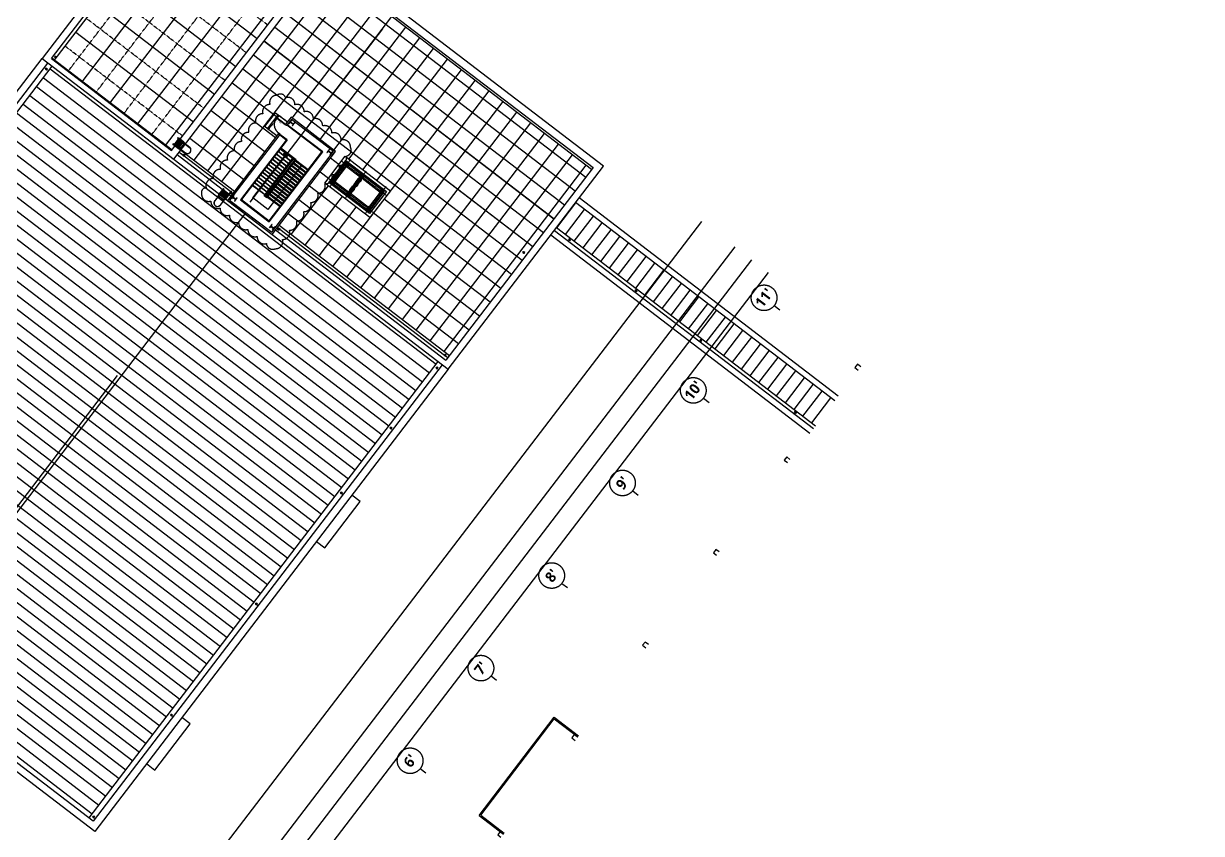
# Model space of a CAD drawing. Header units: millimetres. Extents: x 922366 to 1647943, y -534868 to 518781.
# Drawn here: x 1602657 to 1613367, y 277906 to 285268 of the extents above; entities that cross this region are included whole.
import ezdxf
from ezdxf.enums import TextEntityAlignment as Align
from ezdxf.xclip import XClip

# ---------------------------------------------------------------- set-up
doc = ezdxf.new("R2010")
doc.units = ezdxf.units.MM
doc.header["$XCLIPFRAME"] = 0
for name, pattern in [('XR-PLAN$0$CEN', [62, 60, -1, 0, -1]), ('XR-PLAN$0$CEN-GAUN', [32.2, 30, -1, 0.2, -1]), ('XR-PLAN$0$DASHED2', [0.375, 0.25, -0.125]), ('XR-PLAN$0$HIDDEN', [0.375, 0.25, -0.125]), ('XR-PLAN$0$JIS_02_0.7', [1.35, 0.75, -0.6]), ('XR-PLAN$0$XR01-B21-EA-1-P$0$HID', [2.3, 1.5, -0.8])]:
    doc.linetypes.add(name, pattern=pattern)
doc.layers.get('Defpoints').update_dxf_attribs({"color": 137})
for name, color, linetype in [('A-SYM', 6, 'Continuous'), ('SYM', 6, 'Continuous'), ('XR-PLAN$0$0-S-col', 252, 'Continuous'), ('XR-PLAN$0$AA-SSXK', 1, 'Continuous'), ('XR-PLAN$0$AA-SSXM-STRS', 4, 'Continuous'), ('XR-PLAN$0$AA-SSXS', 6, 'Continuous'), ('XR-PLAN$0$AA-SSXS-NONO', 8, 'Continuous'), ('XR-PLAN$0$AA-XXXX-CNTL', 16, 'Continuous'), ('XR-PLAN$0$BASE PLATE', 9, 'Continuous'), ('XR-PLAN$0$CAGE_LADDER', 8, 'Continuous'), ('XR-PLAN$0$DOOR', 252, 'Continuous'), ('XR-PLAN$0$DOOR-OPEN', 252, 'Continuous'), ('XR-PLAN$0$ELE-3', 252, 'Continuous'), ('XR-PLAN$0$ELE-4', 252, 'Continuous'), ('XR-PLAN$0$ELE-5', 252, 'Continuous'), ('XR-PLAN$0$ELE-6', 252, 'Continuous'), ('XR-PLAN$0$ELE-7', 252, 'Continuous'), ('XR-PLAN$0$ELE-8', 252, 'Continuous'), ('XR-PLAN$0$ELE-9', 9, 'Continuous'), ('XR-PLAN$0$GYP. BOARD', 42, 'Continuous'), ('XR-PLAN$0$HAT', 252, 'Continuous'), ('XR-PLAN$0$HAT-INS', 252, 'Continuous'), ('XR-PLAN$0$OPEN', 252, 'XR-PLAN$0$CEN-GAUN'), ('XR-PLAN$0$Panel', 6, 'Continuous'), ('XR-PLAN$0$R.D', 6, 'Continuous'), ('XR-PLAN$0$squrepipe', 7, 'Continuous'), ('XR-PLAN$0$STL', 4, 'Continuous'), ('XR-PLAN$0$WALL BR.', 7, 'Continuous'), ('XR-PLAN$0$WALL-D', 252, 'Continuous'), ('XR-PLAN$0$입면선', 252, 'Continuous')]:
    doc.layers.add(name, color=color, linetype=linetype)
doc.styles.add('XR-PLAN$0$스타일1', font='malgun.ttf')
doc.styles.add('XR-PLAN$0$스타일2', font='malgunbd.ttf')

# ---------------------------------------------------------------- blocks, each defined once
blk = doc.blocks.new('XR-PLAN$0$DEF-AXIS')
blk.add_line((0, 600), (0, 0))
blk.add_circle((0, 1700), 1100)
at = {"style": 'XR-PLAN$0$스타일2'}
blk.add_attdef('X', text='', height=900, dxfattribs=at).set_placement((0, 1700), align=Align.MIDDLE)
blk = doc.blocks.new('XR-PLAN$0$I-Center 지붕 평면도')
at = {"layer": 'XR-PLAN$0$입면선', "ltscale": 200}
for p, q in [((-50300, 3200), (-50300, 570)), ((-50300, 3200), (-39700, 3200)), ((-50200, 3100), (-50200, 570)), ((-50200, 3100), (-39800, 3100)), ((-39800, 3100), (-39800, 570)), ((-39700, 3200), (-39700, 570)), ((-100350, 570), (540, 570)), ((-100150, 370), (340, 370)), ((-44582, 205), (-40736, 205)), ((-35418, 205), (-39264, 205)), ((-24582, 205), (-20736, 205)), ((-15418, 205), (-19264, 205)), ((-4582, 205), (-736, 205)), ((-100150, -30), (340, -30)), ((-100150, -29700), (340, -29700)), ((-100150, -30300), (340, -30300))]:
    blk.add_line(p, q, dxfattribs=at)
for points in [[(-50650, 570), (-50300, 570), (-50300, 920), (-50650, 920)], [(-40175, 570), (-39825, 570), (-39825, 920), (-40175, 920)], [(-30175, 570), (-29825, 570), (-29825, 920), (-30175, 920)], [(-20175, 570), (-19825, 570), (-19825, 920), (-20175, 920)], [(-10175, 570), (-9825, 570), (-9825, 920), (-10175, 920)], [(-175, 570), (175, 570), (175, 920), (-175, 920)]]:
    blk.add_lwpolyline(points, close=True, dxfattribs=at)
blk = doc.blocks.new('XR-PLAN$0$sheet-line')
at = {"layer": 'Defpoints'}
blk.add_lwpolyline([(168200, -356400), (0, -356400), (0, -237600), (168200, -237600)], close=True, dxfattribs=at)
blk = doc.blocks.new('XR-PLAN$0$CAGE_RADDER')
at = {"layer": 'XR-PLAN$0$CAGE_LADDER'}
h = blk.add_hatch(dxfattribs=at)
h.set_pattern_fill('GRATE', color=256, scale=100, angle=90, style=0)
h.set_pattern_definition([(90, (814.94, 130.295), (-79.375, -2e-14), []), (180, (814.94, 130.3), (5e-14, -317.5), [])])
h.paths.add_polyline_path([(0, -382), (0, 326), (500, 326), (500, -382)])
for p, q in [((-801, 258), (-802, 263)), ((-761, 270), (-763, 276)), ((-118, 278), (-693, 278)), ((-118, 272), (-693, 272)), ((-526, 278), (-526, 283)), ((-526, 283), (-485, 283)), ((-485, 283), (-485, 278)), ((-157, 272), (-157, -322)), ((-141, 272), (-141, -322)), ((-118, 278), (-118, 272)), ((610, 326), (-97, 326)), ((-97, 326), (-97, 272)), ((610, 272), (-97, 272)), ((0, 214), (0, 268)), ((0, 268), (0, 214)), ((610, 326), (610, 272)), ((-995, -5), (-1001, -5)), ((-995, -46), (-1001, -46)), ((-801, -308), (-802, -314)), ((-761, -321), (-763, -326)), ((-118, -322), (-693, -322)), ((-688, -328), (-693, -328)), ((-626, -328), (-688, -328)), ((-626, -328), (-118, -328)), ((-526, -334), (-526, -328)), ((-485, -334), (-526, -334)), ((-485, -328), (-485, -334)), ((-118, -328), (-118, -322)), ((610, -328), (-97, -328)), ((-97, -382), (-97, -328)), ((610, -382), (-97, -382)), ((0, -268), (0, -214)), ((0, -214), (0, -268)), ((610, -382), (610, -328))]:
    blk.add_line(p, q, dxfattribs=at)
at = {"layer": 'XR-PLAN$0$CAGE_LADDER', "linetype": 'XR-PLAN$0$XR01-B21-EA-1-P$0$HID'}
for p, q in [((610, 277), (-97, 277)), ((610, -334), (-97, -334))]:
    blk.add_line(p, q, dxfattribs=at)
at = {"layer": 'XR-PLAN$0$CAGE_LADDER'}
for points in [[(-97, 278), (-97, 330), (-99, 330, 0.4142136), (-102, 326), (-102, 290, -0.4142136), (-109, 283), (-198, 283, 0.4142136), (-201, 280), (-201, 278)], [(-97, -328), (-97, -380), (-99, -380, -0.4142136), (-102, -377), (-102, -340, 0.4142136), (-109, -334), (-198, -334, -0.4142136), (-201, -331), (-201, -328)]]:
    blk.add_lwpolyline(points, format="xyb", close=True, dxfattribs=at)
blk.add_lwpolyline([(500, 326), (0, 326), (0, -382), (500, -382)], close=True, dxfattribs=at)
for centre, radius, start, end in [((-693, -25), 303, 89.98419, 269.98419), ((-693, -25), 297, 89.98419, 269.98419), ((-686, -39), 324, 103.6998, 111.04076), ((-678, -25), 323, 176.32467, 183.67533), ((-686, -11), 324, 248.95924, 256.3002)]:
    blk.add_arc(centre, radius, start, end, dxfattribs=at)
blk = doc.blocks.new('XR-PLAN$0$%%P150RD')
at = {"layer": 'XR-PLAN$0$R.D', "color": 1}
for p, q in [((-175, 0), (175, 0)), ((0, 175), (0, -175))]:
    blk.add_line(p, q, dxfattribs=at)
at = {"layer": 'XR-PLAN$0$R.D'}
blk.add_circle((0, 0), 75, dxfattribs=at)
blk = doc.blocks.new('XR-PLAN$0$100x100')
at = {"layer": 'XR-PLAN$0$squrepipe', "color": 1}
for p, q in [((-96, 96), (-5, 5)), ((-5, 96), (-96, 5)), ((-96, 96), (-5, 5)), ((-96, 96), (-5, 5)), ((-5, 96), (-96, 5)), ((-96, 96), (-5, 5)), ((-5, 96), (-96, 5)), ((-5, 96), (-96, 5))]:
    blk.add_line(p, q, dxfattribs=at)
at = {"layer": 'XR-PLAN$0$squrepipe', "color": 8}
for points in [[(-100, 0), (0, 0), (0, 100), (-100, 100)], [(-96, 5), (-5, 5), (-5, 96), (-96, 96)]]:
    blk.add_lwpolyline(points, close=True, dxfattribs=at)
blk = doc.blocks.new('XR-PLAN$0$ㅁ 50')
at = {"layer": 'XR-PLAN$0$OPEN'}
for p, q in [((-244802, 918463), (-244847, 918417)), ((-244802, 918417), (-244847, 918463))]:
    blk.add_line(p, q, dxfattribs=at)
at = {"layer": 'XR-PLAN$0$STL'}
for points in [[(-244850, 918415), (-244800, 918415), (-244800, 918465)], [(-244850, 918415), (-244850, 918465), (-244800, 918465)]]:
    blk.add_lwpolyline(points, dxfattribs=at)
blk.add_lwpolyline([(-244847, 918463), (-244847, 918417), (-244802, 918417), (-244802, 918463)], close=True, dxfattribs=at)
blk = doc.blocks.new('XR-PLAN$0$PATT-1')
at = {"layer": 'XR-PLAN$0$GYP. BOARD', "color": 251}
for p, q in [((-21000, -500), (-200, -500)), ((-17950, -13200), (-17950, -500)), ((-14950, -13200), (-14950, -500)), ((-11950, -13200), (-11950, -500)), ((-8950, -13200), (-8950, -500)), ((-5950, -13200), (-5950, -500)), ((-2950, -13200), (-2950, -500)), ((-21000, -3500), (-200, -3500)), ((-21000, -6500), (-200, -6500)), ((-21000, -9500), (-200, -9500)), ((-21000, -12500), (-200, -12500))]:
    blk.add_line(p, q, dxfattribs=at)
at = {"layer": 'XR-PLAN$0$GYP. BOARD', "color": 251, "linetype": 'XR-PLAN$0$HIDDEN', "ltscale": 3}
for p, q in [((-19450, -13200), (-19450, -500)), ((-16450, -13200), (-16450, -500)), ((-13450, -13200), (-13450, -500)), ((-10450, -13200), (-10450, -500)), ((-7450, -13200), (-7450, -500)), ((-4450, -13200), (-4450, -500)), ((-1450, -13200), (-1450, -500)), ((-21000, -2000), (-200, -2000)), ((-21000, -5000), (-200, -5000)), ((-21000, -8000), (-200, -8000)), ((-21000, -11000), (-200, -11000))]:
    blk.add_line(p, q, dxfattribs=at)
at = {"layer": 'XR-PLAN$0$R.D', "xscale": -0.6666666666666666, "yscale": 0.6666666666666666, "zscale": 0.6666666666666666}
blk.add_blockref('XR-PLAN$0$%%P150RD', (-9600, -400), dxfattribs=at)
blk = doc.blocks.new('XR-PLAN$0$D-1000')
at = {"layer": 'XR-PLAN$0$DOOR'}
blk.add_line((30, 125), (30, 1065), dxfattribs=at)
for points in [[(30, 125), (65, 125), (65, 1065), (30, 1065)], [(0, -10), (45, -10), (45, -10), (45, -10), (45, 95), (30, 95), (30, 125), (0, 125), (0, -10)], [(1000, -10), (955, -10), (955, -10), (955, -10), (955, 95), (970, 95), (970, 125), (1000, 125), (1000, -10)]]:
    blk.add_lwpolyline(points, dxfattribs=at)
at = {"layer": 'XR-PLAN$0$DOOR-OPEN', "color": 9}
blk.add_arc((30, 125), 940, 0, 90, dxfattribs=at)
at = {"layer": 'Defpoints', "color": 140, "style": 'XR-PLAN$0$스타일1'}
blk.add_text('1.0X2.1', height=100, rotation=90, dxfattribs=at).set_placement((209, 398))
blk = doc.blocks.new('XR-PLAN$0$A$C34F20437')
at = {"layer": 'XR-PLAN$0$ELE-7'}
blk.add_circle((0, 0), 37.5, dxfattribs=at)
at = {"layer": 'XR-PLAN$0$ELE-8'}
blk.add_circle((0, 0), 87.5, dxfattribs=at)
blk = doc.blocks.new('XR-PLAN')
at = {"layer": 'XR-PLAN$0$GYP. BOARD', "linetype": 'XR-PLAN$0$HIDDEN', "ltscale": 3}
h = blk.add_hatch(dxfattribs=at)
h.set_pattern_fill('_USER', color=251, scale=1500, angle=90, pattern_type=0)
h.set_pattern_definition([(90, (436385, 61490), (-1500, 9e-14), [])])
h.paths.add_polyline_path([(448500, 72115), (427900, 72115), (427900, 66310), (434375, 66310), (434375, 67210), (435875, 67210), (435875, 66310), (436385, 66310), (436385, 61490), (427900, 61490), (427900, 43100), (448500, 43100)])
h.paths.add_polyline_path([(436550, 60575), (436550, 55700), (433650, 55700), (433650, 60575)], flags=16)
h.paths.add_polyline_path([(436300, 55950), (433900, 55950), (433900, 60325), (436300, 60325)], flags=0)
h.paths.add_polyline_path([(436175, 58450), (436175, 56075), (434025, 56075), (434025, 56275), (433975, 56275), (433975, 56325), (434025, 56325), (434025, 58325), (434025, 60200), (434025, 60200), (436175, 60200)], flags=0)
h.paths.add_polyline_path([(436125, 59950), (436025, 59950), (436025, 59900), (436150, 59900), (436150, 58537), (436025, 58537), (436025, 58487), (436125, 58487), (436125, 58287), (436025, 58287), (436025, 58237), (436150, 58237), (436150, 56375), (436025, 56375), (436025, 56325), (436125, 56325), (436125, 56125), (435925, 56125), (435925, 56225), (435875, 56225), (435875, 56100), (434325, 56100), (434325, 56225), (434275, 56225), (434275, 56125), (434075, 56125), (434075, 56325), (434175, 56325), (434175, 56375), (434050, 56375), (434050, 58237), (434175, 58237), (434175, 58287), (434075, 58287), (434075, 58487), (434175, 58487), (434175, 58537), (434050, 58537), (434050, 59900), (434175, 59900), (434175, 59950), (434075, 59950), (434075, 60150), (434275, 60150), (434275, 60050), (434325, 60050), (434325, 60175), (435875, 60175), (435875, 60050), (435925, 60050), (435925, 60150), (436125, 60150)], flags=0)
h.paths.add_polyline_path([(436075, 60100), (436075, 60000), (435975, 60000), (435975, 60100)], flags=0)
h.paths.add_polyline_path([(435925, 59950), (435925, 58487), (434275, 58487), (434275, 58387), (435975, 58387), (435975, 58437), (436075, 58437), (436075, 58337), (435975, 58337), (435975, 58387), (434275, 58387), (434275, 58287), (435925, 58287), (435925, 56325), (434275, 56325), (434275, 58287), (434075, 58287), (434075, 58487), (434275, 58487), (434275, 59950)], flags=0)
h.paths.add_polyline_path([(436070, 58433), (436070, 58342), (435979, 58342), (435979, 58433)], flags=0)
h.paths.add_polyline_path([(434225, 60100), (434225, 60000), (434125, 60000), (434125, 60100)], flags=0)
h.paths.add_polyline_path([(436075, 56275), (436075, 56175), (435975, 56175), (435975, 56275)], flags=0)
h.paths.add_polyline_path([(434225, 58437), (434225, 58337), (434125, 58337), (434125, 58437)], flags=0)
h.paths.add_polyline_path([(434225, 56275), (434225, 56175), (434125, 56175), (434125, 56275)], flags=0)
h.paths.add_polyline_path([(434023, 56323), (434023, 56277), (433977, 56277), (433977, 56323)], flags=0)
h.paths.add_polyline_path([(428031, 61315, -1), (428206, 61315, -1)], flags=16)
h.paths.add_polyline_path([(428081, 61315, -1), (428156, 61315, -1)], flags=0)
h.paths.add_polyline_path([(428031, 66485, -1), (428206, 66485, -1)], flags=16)
h.paths.add_polyline_path([(428081, 66485, -1), (428156, 66485, -1)], flags=0)
h.paths.add_polyline_path([(429048, 71662), (429054, 71729), (429054, 71667), (429054, 71664, -0.0583092), (429046, 71594), (429052, 71592, -0.032042), (429039, 71553, -1.0029837), (428454, 71662, 1.000138)], flags=16)
h.paths.add_polyline_path([(428250, 71615, -1), (428150, 71615, -1)], flags=16)
h.paths.add_polyline_path([(439350, 43400, -1), (439250, 43400, -1)], flags=16)
h.paths.add_polyline_path([(428250, 43400, -1), (428150, 43400, -1)], flags=16)
at = {"layer": 'XR-PLAN$0$GYP. BOARD'}
h = blk.add_hatch(dxfattribs=at)
h.set_pattern_fill('_USER', color=251, scale=3000, angle=90, pattern_type=0)
h.set_pattern_definition([(90, (436385, 61490), (-3000, 2e-13), [])])
h.paths.add_polyline_path([(448500, 72115), (427900, 72115), (427900, 66310), (434375, 66310), (434375, 67210), (435875, 67210), (435875, 66310), (436385, 66310), (436385, 61490), (427900, 61490), (427900, 43100), (448500, 43100)])
h.paths.add_polyline_path([(436550, 60575), (436550, 55700), (433650, 55700), (433650, 60575)], flags=16)
h.paths.add_polyline_path([(436300, 55950), (433900, 55950), (433900, 60325), (436300, 60325)], flags=0)
h.paths.add_polyline_path([(436175, 58450), (436175, 56075), (434025, 56075), (434025, 56275), (433975, 56275), (433975, 56325), (434025, 56325), (434025, 58325), (434025, 60200), (434025, 60200), (436175, 60200)], flags=0)
h.paths.add_polyline_path([(436125, 59950), (436025, 59950), (436025, 59900), (436150, 59900), (436150, 58537), (436025, 58537), (436025, 58487), (436125, 58487), (436125, 58287), (436025, 58287), (436025, 58237), (436150, 58237), (436150, 56375), (436025, 56375), (436025, 56325), (436125, 56325), (436125, 56125), (435925, 56125), (435925, 56225), (435875, 56225), (435875, 56100), (434325, 56100), (434325, 56225), (434275, 56225), (434275, 56125), (434075, 56125), (434075, 56325), (434175, 56325), (434175, 56375), (434050, 56375), (434050, 58237), (434175, 58237), (434175, 58287), (434075, 58287), (434075, 58487), (434175, 58487), (434175, 58537), (434050, 58537), (434050, 59900), (434175, 59900), (434175, 59950), (434075, 59950), (434075, 60150), (434275, 60150), (434275, 60050), (434325, 60050), (434325, 60175), (435875, 60175), (435875, 60050), (435925, 60050), (435925, 60150), (436125, 60150)], flags=0)
h.paths.add_polyline_path([(436075, 60100), (436075, 60000), (435975, 60000), (435975, 60100)], flags=0)
h.paths.add_polyline_path([(435925, 59950), (435925, 58487), (434275, 58487), (434275, 58387), (435975, 58387), (435975, 58437), (436075, 58437), (436075, 58337), (435975, 58337), (435975, 58387), (434275, 58387), (434275, 58287), (435925, 58287), (435925, 56325), (434275, 56325), (434275, 58287), (434075, 58287), (434075, 58487), (434275, 58487), (434275, 59950)], flags=0)
h.paths.add_polyline_path([(436070, 58433), (436070, 58342), (435979, 58342), (435979, 58433)], flags=0)
h.paths.add_polyline_path([(434225, 60100), (434225, 60000), (434125, 60000), (434125, 60100)], flags=0)
h.paths.add_polyline_path([(436075, 56275), (436075, 56175), (435975, 56175), (435975, 56275)], flags=0)
h.paths.add_polyline_path([(434225, 58437), (434225, 58337), (434125, 58337), (434125, 58437)], flags=0)
h.paths.add_polyline_path([(434225, 56275), (434225, 56175), (434125, 56175), (434125, 56275)], flags=0)
h.paths.add_polyline_path([(434023, 56323), (434023, 56277), (433977, 56277), (433977, 56323)], flags=0)
h.paths.add_polyline_path([(428031, 61315, -1), (428206, 61315, -1)], flags=16)
h.paths.add_polyline_path([(428081, 61315, -1), (428156, 61315, -1)], flags=0)
h.paths.add_polyline_path([(428031, 66485, -1), (428206, 66485, -1)], flags=16)
h.paths.add_polyline_path([(428081, 66485, -1), (428156, 66485, -1)], flags=0)
h.paths.add_polyline_path([(429048, 71662), (429054, 71729), (429054, 71667), (429054, 71664, -0.0583092), (429046, 71594), (429052, 71592, -0.032042), (429039, 71553, -1.0029837), (428454, 71662, 1.000138)], flags=16)
h.paths.add_polyline_path([(428250, 71615, -1), (428150, 71615, -1)], flags=16)
h.paths.add_polyline_path([(439350, 43400, -1), (439250, 43400, -1)], flags=16)
h.paths.add_polyline_path([(428250, 43400, -1), (428150, 43400, -1)], flags=16)
at = {"layer": 'XR-PLAN$0$GYP. BOARD', "linetype": 'XR-PLAN$0$HIDDEN', "ltscale": 3}
h = blk.add_hatch(dxfattribs=at)
h.set_pattern_fill('_USER', color=251, scale=1500, pattern_type=0)
h.set_pattern_definition([(0, (436385, 61490), (0, 1500), [])])
h.paths.add_polyline_path([(436550, 60575), (436550, 55700), (433650, 55700), (433650, 60575)], flags=16)
h.paths.add_polyline_path([(436300, 60325), (436300, 55950), (433900, 55950), (433900, 60325)], flags=0)
h.paths.add_polyline_path([(436175, 60200), (436175, 56075), (434025, 56075), (434025, 58325), (434025, 60200), (434025, 60200)], flags=0)
h.paths.add_polyline_path([(436125, 59950), (436025, 59950), (436025, 59900), (436150, 59900), (436150, 58537), (436025, 58537), (436025, 58487), (436125, 58487), (436125, 58287), (436025, 58287), (436025, 58237), (436150, 58237), (436150, 56375), (436025, 56375), (436025, 56325), (436125, 56325), (436125, 56125), (435925, 56125), (435925, 56225), (435875, 56225), (435875, 56100), (434325, 56100), (434325, 56225), (434275, 56225), (434275, 56125), (434075, 56125), (434075, 56325), (434175, 56325), (434175, 56375), (434050, 56375), (434050, 58237), (434175, 58237), (434175, 58287), (434075, 58287), (434075, 58487), (434175, 58487), (434175, 58537), (434050, 58537), (434050, 59900), (434175, 59900), (434175, 59950), (434075, 59950), (434075, 60150), (434275, 60150), (434275, 60050), (434325, 60050), (434325, 60175), (435875, 60175), (435875, 60050), (435925, 60050), (435925, 60150), (436125, 60150)], flags=0)
h.paths.add_polyline_path([(436075, 60100), (436075, 60000), (435975, 60000), (435975, 60100)], flags=0)
h.paths.add_polyline_path([(435925, 59950), (435925, 58487), (434275, 58487), (434275, 58387), (435975, 58387), (435975, 58437), (436075, 58437), (436075, 58337), (435975, 58337), (435975, 58387), (434275, 58387), (434275, 58287), (435925, 58287), (435925, 56325), (434275, 56325), (434275, 58287), (434075, 58287), (434075, 58487), (434275, 58487), (434275, 59950)], flags=0)
h.paths.add_polyline_path([(436075, 58437), (436075, 58337), (435975, 58337), (435975, 58437)], flags=0)
h.paths.add_polyline_path([(434225, 60100), (434225, 60000), (434125, 60000), (434125, 60100)], flags=0)
h.paths.add_polyline_path([(436075, 56275), (436075, 56175), (435975, 56175), (435975, 56275)], flags=0)
h.paths.add_polyline_path([(434225, 58437), (434225, 58337), (434125, 58337), (434125, 58437)], flags=0)
h.paths.add_polyline_path([(434225, 56275), (434225, 56175), (434125, 56175), (434125, 56275)], flags=0)
h.paths.add_polyline_path([(434075, 56125), (434075, 56075), (434025, 56075), (434025, 56125)], flags=0)
h.paths.add_polyline_path([(428206, 61315, -1), (428031, 61315, -1)], flags=16)
h.paths.add_polyline_path([(428156, 61315, -1), (428081, 61315, -1)], flags=0)
h.paths.add_polyline_path([(428031, 66485, -1), (428206, 66485, -1)], flags=16)
h.paths.add_polyline_path([(428081, 66485, -1), (428156, 66485, -1)], flags=0)
h.paths.add_polyline_path([(428772, 71360), (428772, 71354, -0.0320843), (428730, 71354), (428730, 71360, -0.2925923), (428468, 71554), (428462, 71553, -0.032042), (428450, 71592), (428456, 71594, 0.7954962), (429046, 71594), (429052, 71592, -0.032042), (429039, 71553), (429034, 71554, -0.2925439)], flags=16)
h.paths.add_polyline_path([(428250, 71615, -1), (428150, 71615, -1)], flags=16)
h.paths.add_polyline_path([(439350, 43400, -1), (439250, 43400, -1)], flags=16)
h.paths.add_polyline_path([(428250, 43400, -1), (428150, 43400, -1)], flags=16)
h.paths.add_polyline_path([(428400, 72115), (428400, 66310), (434375, 66310), (434375, 67210), (435875, 67210), (435875, 66310), (436385, 66310), (436385, 61490), (428400, 61490), (428400, 43100), (448500, 43100), (448500, 72115)])
at = {"layer": 'XR-PLAN$0$GYP. BOARD'}
h = blk.add_hatch(dxfattribs=at)
h.set_pattern_fill('_USER', color=251, scale=3000, pattern_type=0)
h.set_pattern_definition([(0, (436385, 61490), (0, 3000), [])])
h.paths.add_polyline_path([(436550, 60575), (436550, 55700), (433650, 55700), (433650, 60575)], flags=16)
h.paths.add_polyline_path([(436300, 60325), (436300, 55950), (433900, 55950), (433900, 60325)], flags=0)
h.paths.add_polyline_path([(436175, 60200), (436175, 56075), (434025, 56075), (434025, 58325), (434025, 60200), (434025, 60200)], flags=0)
h.paths.add_polyline_path([(436125, 59950), (436025, 59950), (436025, 59900), (436150, 59900), (436150, 58537), (436025, 58537), (436025, 58487), (436125, 58487), (436125, 58287), (436025, 58287), (436025, 58237), (436150, 58237), (436150, 56375), (436025, 56375), (436025, 56325), (436125, 56325), (436125, 56125), (435925, 56125), (435925, 56225), (435875, 56225), (435875, 56100), (434325, 56100), (434325, 56225), (434275, 56225), (434275, 56125), (434075, 56125), (434075, 56325), (434175, 56325), (434175, 56375), (434050, 56375), (434050, 58237), (434175, 58237), (434175, 58287), (434075, 58287), (434075, 58487), (434175, 58487), (434175, 58537), (434050, 58537), (434050, 59900), (434175, 59900), (434175, 59950), (434075, 59950), (434075, 60150), (434275, 60150), (434275, 60050), (434325, 60050), (434325, 60175), (435875, 60175), (435875, 60050), (435925, 60050), (435925, 60150), (436125, 60150)], flags=0)
h.paths.add_polyline_path([(436075, 60100), (436075, 60000), (435975, 60000), (435975, 60100)], flags=0)
h.paths.add_polyline_path([(435925, 59950), (435925, 58487), (434275, 58487), (434275, 58387), (435975, 58387), (435975, 58437), (436075, 58437), (436075, 58337), (435975, 58337), (435975, 58387), (434275, 58387), (434275, 58287), (435925, 58287), (435925, 56325), (434275, 56325), (434275, 58287), (434075, 58287), (434075, 58487), (434275, 58487), (434275, 59950)], flags=0)
h.paths.add_polyline_path([(436075, 58437), (436075, 58337), (435975, 58337), (435975, 58437)], flags=0)
h.paths.add_polyline_path([(434225, 60100), (434225, 60000), (434125, 60000), (434125, 60100)], flags=0)
h.paths.add_polyline_path([(436075, 56275), (436075, 56175), (435975, 56175), (435975, 56275)], flags=0)
h.paths.add_polyline_path([(434225, 58437), (434225, 58337), (434125, 58337), (434125, 58437)], flags=0)
h.paths.add_polyline_path([(434225, 56275), (434225, 56175), (434125, 56175), (434125, 56275)], flags=0)
h.paths.add_polyline_path([(434075, 56125), (434075, 56075), (434025, 56075), (434025, 56125)], flags=0)
h.paths.add_polyline_path([(428206, 61315, -1), (428031, 61315, -1)], flags=16)
h.paths.add_polyline_path([(428156, 61315, -1), (428081, 61315, -1)], flags=0)
h.paths.add_polyline_path([(428031, 66485, -1), (428206, 66485, -1)], flags=16)
h.paths.add_polyline_path([(428081, 66485, -1), (428156, 66485, -1)], flags=0)
h.paths.add_polyline_path([(428772, 71360), (428772, 71354, -0.0320843), (428730, 71354), (428730, 71360, -0.2925923), (428468, 71554), (428462, 71553, -0.032042), (428450, 71592), (428456, 71594, 0.7954962), (429046, 71594), (429052, 71592, -0.032042), (429039, 71553), (429034, 71554, -0.2925439)], flags=16)
h.paths.add_polyline_path([(428250, 71615, -1), (428150, 71615, -1)], flags=16)
h.paths.add_polyline_path([(439350, 43400, -1), (439250, 43400, -1)], flags=16)
h.paths.add_polyline_path([(428250, 43400, -1), (428150, 43400, -1)], flags=16)
h.paths.add_polyline_path([(428400, 72115), (428400, 66310), (434375, 66310), (434375, 67210), (435875, 67210), (435875, 66310), (436385, 66310), (436385, 61490), (428400, 61490), (428400, 43100), (448500, 43100), (448500, 72115)])
at = {"layer": 'XR-PLAN$0$HAT'}
h = blk.add_hatch(dxfattribs=at)
h.set_pattern_fill('LINE', color=256, scale=300, angle=90)
h.set_pattern_definition([(90, (-15137.6, -419518.9), (-952.5, 6e-14), [])])
h.paths.add_polyline_path([(391400, 64400), (378100, 64400), (378100, 55900), (391400, 55900)])
h.paths.add_polyline_path([(402900, 64400), (391400, 64400), (391400, 55900), (402900, 55900)])
h.paths.add_polyline_path([(414400, 64400), (402900, 64400), (402900, 55900), (414400, 55900)])
h.paths.add_polyline_path([(427400, 64400), (414400, 64400), (414400, 55900), (427400, 55900)])
h.paths.add_polyline_path([(391400, 72900), (378100, 72900), (378100, 64400), (391400, 64400)])
h.paths.add_polyline_path([(402900, 72900), (391400, 72900), (391400, 64400), (402900, 64400)])
h.paths.add_polyline_path([(414400, 72900), (402900, 72900), (402900, 64400), (414400, 64400)])
h.paths.add_polyline_path([(427400, 72900), (414400, 72900), (414400, 64400), (427400, 64400)])
h.paths.add_polyline_path([(391400, 85250), (378100, 85250), (378100, 72900), (391400, 72900)])
h.paths.add_polyline_path([(427400, 85250), (414400, 85250), (414400, 72900), (427400, 72900)])
h.paths.add_polyline_path([(414400, 85250), (402900, 85250), (402900, 72900), (414400, 72900)])
h.paths.add_polyline_path([(402900, 85250), (391400, 85250), (391400, 72900), (402900, 72900)])
h.paths.add_polyline_path([(391400, 43550), (402900, 43550), (402900, 55900), (391400, 55900)])
h.paths.add_polyline_path([(378100, 43550), (391400, 43550), (391400, 55900), (378100, 55900)])
h.paths.add_polyline_path([(414400, 43550), (427400, 43550), (427400, 55900), (414400, 55900)])
h.paths.add_polyline_path([(402900, 43550), (414400, 43550), (414400, 55900), (402900, 55900)])
h = blk.add_hatch(dxfattribs=at)
h.set_pattern_fill('_USER', color=256, scale=950, pattern_type=0)
h.set_pattern_definition([(0, (0, 0), (0, 950), [])])
h.paths.add_polyline_path([(442700, 42465), (442700, 14440), (445400, 14440), (445400, 42465)])
for points in [[(434375, 67310), (434375, 67610), (435875, 67610), (435875, 67310)], [(434375, 66310), (434375, 67310), (435875, 67310), (435875, 66310)], [(436150, 59900), (435875, 59900), (435875, 60175)], [(434050, 58537), (434325, 58537), (434325, 58237), (434050, 58237)], [(436150, 58237), (435875, 58237), (435875, 58537), (436150, 58537)], [(434325, 56100), (434325, 56375), (434050, 56375)], [(435875, 56100), (435875, 56375), (436150, 56375)]]:
    blk.add_lwpolyline(points)
blk.add_lwpolyline([(434275, 58487), (434275, 58287), (434075, 58287), (434075, 58487)], close=True)
at = {"layer": 'Defpoints'}
for points in [[(345700, 114600), (483100, 114600), (483100, 4200), (345700, 4200)], [(461100, 25700), (361500, 25700), (361500, 102300), (461100, 102300)], [(459300, 27500), (363300, 27500), (363300, 100500), (459300, 100500)], [(457500, 29300), (365100, 29300), (365100, 98700), (457500, 98700)], [(453900, 32900), (368700, 32900), (368700, 95100), (453900, 95100)]]:
    blk.add_lwpolyline(points, close=True, dxfattribs=at)
blk.add_lwpolyline([(426490, 68408, 0.5205671), (426490, 67408, 0.5205671), (426490, 66408, 0.5205671), (426490, 65408, 0.5205671), (426490, 64408, 0.5205671), (426490, 63408, 0.5205671), (426490, 62408, 0.5205671), (426490, 61408, 0.5205671), (426607, 60525, 0.5205671), (427607, 60525, 0.5205671), (428607, 60525, 0.5205671), (429607, 60525, 0.5205671), (430607, 60525, 0.5205671), (431607, 60525, 0.5205671), (432607, 60525, 0.5205671), (433607, 60525, 0.5205671), (434607, 60525, 0.5205671), (435607, 60525, 0.5205671), (436607, 60525, 0.5205671), (437436, 60697, 0.5205671), (437436, 61697, 0.5205671), (437436, 62697, 0.5205671), (437436, 63697, 0.5205671), (437436, 64697, 0.5205671), (437436, 65697, 0.5205671), (437436, 66697, 0.5205671), (437436, 67697, 0.5205671), (437147, 68408, 0.5205671), (436147, 68408, 0.5205671), (435147, 68408, 0.5205671), (434147, 68408, 0.5205671), (433147, 68408, 0.5205671), (432147, 68408, 0.5205671), (431147, 68408, 0.5205671), (430147, 68408, 0.5205671), (429147, 68408, 0.5205671), (428147, 68408, 0.5205671), (427147, 68408, 0.5205671), (426490, 68408, 0.5205671)], format="xyb", dxfattribs=at)
at = {"layer": 'XR-PLAN$0$0-S-col'}
for points in [[(427725, 65775), (428075, 65775), (428075, 65794), (427925, 65794, -0.4142136), (427906, 65813), (427906, 66087, -0.4142136), (427925, 66106), (428075, 66106), (428075, 66125), (427725, 66125), (427725, 66106), (427875, 66106, -0.4142136), (427894, 66087), (427894, 65813, -0.4142136), (427875, 65794), (427725, 65794)], [(435850, 65775), (436200, 65775), (436200, 65794), (436050, 65794, -0.4142136), (436031, 65813), (436031, 66087, -0.4142136), (436050, 66106), (436200, 66106), (436200, 66125), (435850, 66125), (435850, 66106), (436000, 66106, -0.4142136), (436019, 66087), (436019, 65813, -0.4142136), (436000, 65794), (435850, 65794)], [(427725, 61675), (428075, 61675), (428075, 61694), (427925, 61694, -0.4142136), (427906, 61713), (427906, 61987, -0.4142136), (427925, 62006), (428075, 62006), (428075, 62025), (427725, 62025), (427725, 62006), (427875, 62006, -0.4142136), (427894, 61987), (427894, 61713, -0.4142136), (427875, 61694), (427725, 61694)], [(435850, 61675), (436200, 61675), (436200, 61694), (436050, 61694, -0.4142136), (436031, 61713), (436031, 61987, -0.4142136), (436050, 62006), (436200, 62006), (436200, 62025), (435850, 62025), (435850, 62006), (436000, 62006, -0.4142136), (436019, 61987), (436019, 61713, -0.4142136), (436000, 61694), (435850, 61694)]]:
    blk.add_lwpolyline(points, format="xyb", close=True, dxfattribs=at)
at = {"layer": 'XR-PLAN$0$AA-SSXK'}
blk.add_circle((433640, 63085), 60, dxfattribs=at)
at = {"layer": 'XR-PLAN$0$AA-SSXM-STRS'}
for p, q in [((429720, 64050), (429720, 65400)), ((430000, 64050), (430000, 65400)), ((430280, 64050), (430280, 65400)), ((430560, 64050), (430560, 65400)), ((430840, 64050), (430840, 65400)), ((431120, 64050), (431120, 65400)), ((431400, 64050), (431400, 65400)), ((431680, 64050), (431680, 65400)), ((431960, 64050), (431960, 65400)), ((432240, 64050), (432240, 65400)), ((432520, 64050), (432520, 65400)), ((432800, 64050), (432800, 65400)), ((433080, 64050), (433080, 65400)), ((433360, 64050), (433360, 65400)), ((433640, 64050), (433640, 65400)), ((429720, 64495), (429720, 64495)), ((429720, 64000), (429720, 63970)), ((429720, 63800), (429720, 63830)), ((429720, 63750), (429720, 62400)), ((430000, 64000), (430000, 63970)), ((430000, 63800), (430000, 63830)), ((430000, 63750), (430000, 62400)), ((430280, 64000), (430280, 63970)), ((430280, 63800), (430280, 63830)), ((430280, 63750), (430280, 62400)), ((430560, 64000), (430560, 63970)), ((430560, 63800), (430560, 63830)), ((430560, 63750), (430560, 62400)), ((430840, 64495), (430840, 64495)), ((430840, 64000), (430840, 63970)), ((430840, 63800), (430840, 63830)), ((430840, 63750), (430840, 62400)), ((431120, 64000), (431120, 63970)), ((431120, 63800), (431120, 63830)), ((431120, 63750), (431120, 62400)), ((431400, 64000), (431400, 63970)), ((431400, 63800), (431400, 63830)), ((431400, 63750), (431400, 62400)), ((431680, 64000), (431680, 63970)), ((431680, 63800), (431680, 63830)), ((431680, 63750), (431680, 62400)), ((431960, 64000), (431960, 63970)), ((431960, 63800), (431960, 63830)), ((431960, 63750), (431960, 62400)), ((432240, 64000), (432240, 63970)), ((432240, 63800), (432240, 63830)), ((432240, 63750), (432240, 62400)), ((432520, 64000), (432520, 63970)), ((432520, 63800), (432520, 63830)), ((432520, 63750), (432520, 62400)), ((432800, 64000), (432800, 63970)), ((432800, 63800), (432800, 63830)), ((432800, 63750), (432800, 62400)), ((433080, 64000), (433080, 63970)), ((433080, 63800), (433080, 63830)), ((433080, 63750), (433080, 62400)), ((433360, 64000), (433360, 63970)), ((433360, 63800), (433360, 63830)), ((433360, 63750), (433360, 62400)), ((433640, 64000), (433640, 63970)), ((433640, 63800), (433640, 63830)), ((433640, 63750), (433640, 62400)), ((429720, 63347), (429720, 63347)), ((430840, 63347), (430840, 63347)), ((431680, 63347), (431680, 63347)), ((432520, 63347), (432520, 63347))]:
    blk.add_line(p, q, dxfattribs=at)
at = {"layer": 'XR-PLAN$0$AA-SSXS'}
for p, q in [((433740, 63750), (433740, 65400)), ((429620, 64050), (433690, 64050)), ((429620, 63750), (429620, 64050)), ((429620, 63750), (433740, 63750))]:
    blk.add_line(p, q, dxfattribs=at)
for points in [[(433640, 63085), (428888, 63085), (428888, 64715), (433630, 64715)], [(433690, 65400), (433690, 63800)], [(433690, 63800), (429670, 63800), (429670, 64000), (433690, 64000)]]:
    blk.add_lwpolyline(points, dxfattribs=at)
for points in [[(433516, 64499), (433640, 64715), (433516, 64931), (433463, 64900), (433569, 64715), (433463, 64530)], [(433660, 63830), (429700, 63830), (429700, 63970), (433660, 63970)], [(433640, 63850), (429720, 63850), (429720, 63950), (433640, 63950)]]:
    blk.add_lwpolyline(points, close=True, dxfattribs=at)
at = {"layer": 'XR-PLAN$0$AA-SSXS-NONO'}
for points in [[(429720, 65400), (429770, 65400), (429770, 64050)], [(430000, 65400), (430050, 65400), (430050, 64050)], [(430280, 65400), (430330, 65400), (430330, 64050)], [(430560, 65400), (430610, 65400), (430610, 64050)], [(430840, 65400), (430890, 65400), (430890, 64050)], [(431120, 65400), (431170, 65400), (431170, 64050)], [(431400, 65400), (431450, 65400), (431450, 64050)], [(431680, 65400), (431730, 65400), (431730, 64050)], [(431960, 65400), (432010, 65400), (432010, 64050)], [(432240, 65400), (432290, 65400), (432290, 64050)], [(432520, 65400), (432570, 65400), (432570, 64050)], [(432800, 65400), (432850, 65400), (432850, 64050)], [(433080, 65400), (433130, 65400), (433130, 64050)], [(433360, 65400), (433410, 65400), (433410, 64050)], [(429770, 64000), (429770, 63970), (429720, 63970)], [(429770, 63800), (429770, 63830), (429720, 63830)], [(429720, 62400), (429770, 62400), (429770, 63750)], [(430050, 64000), (430050, 63970), (430000, 63970)], [(430050, 63800), (430050, 63830), (430000, 63830)], [(430000, 62400), (430050, 62400), (430050, 63750)], [(430330, 64000), (430330, 63970), (430280, 63970)], [(430330, 63800), (430330, 63830), (430280, 63830)], [(430280, 62400), (430330, 62400), (430330, 63750)], [(430610, 64000), (430610, 63970), (430560, 63970)], [(430610, 63800), (430610, 63830), (430560, 63830)], [(430560, 62400), (430610, 62400), (430610, 63750)], [(430890, 64000), (430890, 63970), (430840, 63970)], [(430890, 63800), (430890, 63830), (430840, 63830)], [(430840, 62400), (430890, 62400), (430890, 63750)], [(431170, 64000), (431170, 63970), (431120, 63970)], [(431170, 63800), (431170, 63830), (431120, 63830)], [(431120, 62400), (431170, 62400), (431170, 63750)], [(431450, 64000), (431450, 63970), (431400, 63970)], [(431450, 63800), (431450, 63830), (431400, 63830)], [(431400, 62400), (431450, 62400), (431450, 63750)], [(431730, 64000), (431730, 63970), (431680, 63970)], [(431730, 63800), (431730, 63830), (431680, 63830)], [(431680, 62400), (431730, 62400), (431730, 63750)], [(432010, 64000), (432010, 63970), (431960, 63970)], [(432010, 63800), (432010, 63830), (431960, 63830)], [(431960, 62400), (432010, 62400), (432010, 63750)], [(432290, 64000), (432290, 63970), (432240, 63970)], [(432290, 63800), (432290, 63830), (432240, 63830)], [(432240, 62400), (432290, 62400), (432290, 63750)], [(432570, 64000), (432570, 63970), (432520, 63970)], [(432570, 63800), (432570, 63830), (432520, 63830)], [(432520, 62400), (432570, 62400), (432570, 63750)], [(432850, 64000), (432850, 63970), (432800, 63970)], [(432850, 63800), (432850, 63830), (432800, 63830)], [(432800, 62400), (432850, 62400), (432850, 63750)], [(433130, 64000), (433130, 63970), (433080, 63970)], [(433130, 63800), (433130, 63830), (433080, 63830)], [(433080, 62400), (433130, 62400), (433130, 63750)], [(433410, 64000), (433410, 63970), (433360, 63970)], [(433410, 63800), (433410, 63830), (433360, 63830)], [(433360, 62400), (433410, 62400), (433410, 63750)], [(433690, 64000), (433690, 63970), (433640, 63970)], [(433690, 64000), (433690, 63970), (433640, 63970)], [(433690, 64000), (433690, 63970), (433640, 63970)], [(433690, 64000), (433690, 63970), (433640, 63970)], [(433690, 63800), (433690, 63830), (433640, 63830)], [(433690, 63800), (433690, 63830), (433640, 63830)], [(433690, 63800), (433690, 63830), (433640, 63830)], [(433690, 63800), (433690, 63830), (433640, 63830)], [(433640, 62400), (433690, 62400), (433690, 63750)]]:
    blk.add_lwpolyline(points, dxfattribs=at)
at = {"layer": 'XR-PLAN$0$AA-XXXX-CNTL', "linetype": 'XR-PLAN$0$CEN'}
for p, q in [((434175, 60575), (434175, 55700)), ((436025, 60575), (436025, 55700))]:
    blk.add_line(p, q, dxfattribs=at)
for points in [[(436600, 60050), (433650, 60050)], [(436600, 58387), (433650, 58387)], [(436600, 56225), (433650, 56225)]]:
    blk.add_lwpolyline(points, dxfattribs=at)
at = {"layer": 'XR-PLAN$0$BASE PLATE'}
for points in [[(434075, 60150), (434075, 59950), (434275, 59950), (434275, 60150)], [(435925, 60150), (435925, 59950), (436125, 59950), (436125, 60150)], [(434075, 58487), (434075, 58287), (434275, 58287), (434275, 58487)], [(435925, 58487), (435925, 58287), (436125, 58287), (436125, 58487)], [(434075, 56325), (434075, 56125), (434275, 56125), (434275, 56325)], [(435925, 56325), (435925, 56125), (436125, 56125), (436125, 56325)]]:
    blk.add_lwpolyline(points, close=True, dxfattribs=at)
at = {"layer": 'XR-PLAN$0$ELE-3'}
for p, q in [((427900, 85700), (427900, 72725)), ((427900, 72115), (427900, 66310)), ((427900, 61490), (427900, 43100))]:
    blk.add_line(p, q, dxfattribs=at)
blk.add_lwpolyline([(427400, 42465), (449335, 42465), (449335, 86335), (427400, 86335)], close=True, dxfattribs=at)
for points in [[(427900, 85700), (448700, 85700), (448700, 72725)], [(427400, 72115), (449335, 72115)], [(427900, 72725), (448700, 72725)], [(448700, 72115), (448700, 43100), (427900, 43100)]]:
    blk.add_lwpolyline(points, dxfattribs=at)
at = {"layer": 'XR-PLAN$0$ELE-4'}
blk.add_line((378100, 64400), (427400, 64400), dxfattribs=at)
for points in [[(427400, 42465), (377465, 42465), (377465, 86335), (427400, 86335)], [(427400, 43100), (378100, 43100), (378100, 85700), (427400, 85700)], [(434575, 65450), (428125, 65450), (428125, 62350), (435675, 62350), (435675, 66175)], [(434625, 65400), (428175, 65400), (428175, 62400), (435625, 62400), (435625, 66175)], [(434575, 65450), (434575, 66175)], [(434625, 65400), (434625, 66175)]]:
    blk.add_lwpolyline(points, dxfattribs=at)
at = {"layer": 'XR-PLAN$0$ELE-5'}
for p, q in [((378100, 85250), (427400, 85250)), ((378100, 43550), (427400, 43550)), ((442700, 42465), (442700, 14440))]:
    blk.add_line(p, q, dxfattribs=at)
blk.add_lwpolyline([(436175, 60200), (436175, 56075), (434025, 56075), (434025, 60200)], close=True, dxfattribs=at)
at = {"layer": 'XR-PLAN$0$ELE-6'}
for p, q in [((434625, 66310), (434625, 66175)), ((435625, 66310), (435625, 66175)), ((441900, 42465), (441900, 14440)), ((442400, 42465), (442400, 14440)), ((445400, 14440), (445400, 42465)), ((445900, 14440), (445900, 42465))]:
    blk.add_line(p, q, dxfattribs=at)
at = {"layer": 'XR-PLAN$0$ELE-6', "linetype": 'XR-PLAN$0$DASHED2', "ltscale": 2}
blk.add_lwpolyline([(435875, 66310), (435875, 67210), (434375, 67210), (434375, 66310)], dxfattribs=at)
at = {"layer": 'XR-PLAN$0$ELE-6'}
for points in [[(434625, 66310), (427400, 66310), (427400, 61490), (436385, 61490), (436385, 66310), (435625, 66310)], [(434625, 66175), (427535, 66175), (427535, 61625), (436250, 61625), (436250, 66175), (435625, 66175)]]:
    blk.add_lwpolyline(points, dxfattribs=at)
for points in [[(434025, 60200), (434025, 58450), (436175, 58450), (436175, 60200)], [(434025, 58325), (434025, 56075), (436175, 56075), (436175, 58325)]]:
    blk.add_lwpolyline(points, close=True, dxfattribs=at)
at = {"layer": 'XR-PLAN$0$ELE-7'}
for points in [[(434325, 60175), (434325, 59900), (434050, 59900)], [(434050, 59900), (434050, 58537)], [(435875, 60175), (434325, 60175)], [(436150, 58537), (436150, 59900)], [(434050, 58237), (434050, 56375)], [(436150, 56375), (436150, 58237)], [(434325, 56100), (435875, 56100)]]:
    blk.add_lwpolyline(points, dxfattribs=at)
at = {"layer": 'XR-PLAN$0$ELE-8'}
blk.add_lwpolyline([(436550, 60575), (436550, 55700), (433650, 55700), (433650, 60575)], close=True, dxfattribs=at)
for points in [[(384800, 42465), (384800, 41565), (389800, 41565), (389800, 42465)], [(408800, 42465), (408800, 41565), (413800, 41565), (413800, 42465)]]:
    blk.add_lwpolyline(points, dxfattribs=at)
at = {"layer": 'XR-PLAN$0$GYP. BOARD', "color": 251}
for p, q in [((427950, 72700), (427950, 85700)), ((428400, 72115), (428400, 66310)), ((429000, 71490), (429000, 72115)), ((448500, 43100), (448500, 72115)), ((428400, 61490), (428400, 43100))]:
    blk.add_line(p, q, dxfattribs=at)
at = {"layer": 'XR-PLAN$0$GYP. BOARD'}
for points in [[(434275, 59950), (435925, 59950), (435925, 58487), (434275, 58487)], [(434275, 58287), (435925, 58287), (435925, 56325), (434275, 56325)]]:
    blk.add_lwpolyline(points, close=True, dxfattribs=at)
at = {"layer": 'XR-PLAN$0$Panel'}
blk.add_lwpolyline([(436300, 60325), (436300, 55950), (433900, 55950), (433900, 60325)], close=True, dxfattribs=at)
at = {"layer": 'XR-PLAN$0$WALL BR.', "linetype": 'XR-PLAN$0$JIS_02_0.7'}
for points in [[(435875, 58537), (434325, 58537)], [(435875, 58237), (434325, 58237)]]:
    blk.add_lwpolyline(points, dxfattribs=at)
ref = blk.add_blockref('XR-PLAN$0$I-Center 지붕 평면도', (448900, 13900))
XClip(ref).set_block_clipping_path([(-103200.0000000001, -9668.800941873), (34200, 100522.8029125886)])
at = {"layer": 'Defpoints'}
ref = blk.add_blockref('XR-PLAN$0$DEF-AXIS', (398737, 22953), dxfattribs=at)
ref.add_attrib('X', "6'", dxfattribs={"height": 900, "style": 'XR-PLAN$0$스타일2'}).set_placement((398737, 24653), align=Align.MIDDLE)
ref = blk.add_blockref('XR-PLAN$0$DEF-AXIS', (408737, 22953), dxfattribs=at)
ref.add_attrib('X', "7'", dxfattribs={"height": 900, "style": 'XR-PLAN$0$스타일2'}).set_placement((408737, 24653), align=Align.MIDDLE)
ref = blk.add_blockref('XR-PLAN$0$DEF-AXIS', (418737, 22953), dxfattribs=at)
ref.add_attrib('X', "8'", dxfattribs={"height": 900, "style": 'XR-PLAN$0$스타일2'}).set_placement((418737, 24653), align=Align.MIDDLE)
ref = blk.add_blockref('XR-PLAN$0$DEF-AXIS', (428737, 22953), dxfattribs=at)
ref.add_attrib('X', "9'", dxfattribs={"height": 900, "style": 'XR-PLAN$0$스타일2'}).set_placement((428737, 24653), align=Align.MIDDLE)
ref = blk.add_blockref('XR-PLAN$0$DEF-AXIS', (438737, 22953), dxfattribs=at)
ref.add_attrib('X', "10'", dxfattribs={"height": 900, "style": 'XR-PLAN$0$스타일2'}).set_placement((438737, 24653), align=Align.MIDDLE)
ref = blk.add_blockref('XR-PLAN$0$DEF-AXIS', (448737, 22953), dxfattribs=at)
ref.add_attrib('X', "11'", dxfattribs={"height": 900, "style": 'XR-PLAN$0$스타일2'}).set_placement((448737, 24653), align=Align.MIDDLE)
at = {"layer": 'XR-PLAN$0$CAGE_LADDER', "rotation": 90}
blk.add_blockref('XR-PLAN$0$CAGE_RADDER', (428726, 72355), dxfattribs=at)
at = {"layer": 'XR-PLAN$0$CAGE_LADDER'}
blk.add_blockref('XR-PLAN$0$CAGE_RADDER', (427400, 66882), dxfattribs=at)
at = {"layer": 'XR-PLAN$0$DOOR', "xscale": -1}
blk.add_blockref('XR-PLAN$0$D-1000', (435625, 66185), dxfattribs=at)
at = {"layer": 'XR-PLAN$0$ELE-9', "xscale": -1, "rotation": 90}
blk.add_blockref('XR-PLAN$0$A$C34F20437', (428118, 66485), dxfattribs=at)
at = {"layer": 'XR-PLAN$0$ELE-9', "rotation": 90}
blk.add_blockref('XR-PLAN$0$A$C34F20437', (428118, 61315), dxfattribs=at)
at = {"layer": 'XR-PLAN$0$HAT-INS'}
blk.add_blockref('XR-PLAN$0$PATT-1', (448900, 85900), dxfattribs=at)
at = {"layer": 'XR-PLAN$0$R.D', "xscale": -0.6666666666666666, "yscale": 0.6666666666666666, "zscale": 0.6666666666666666}
for p in [(426900, 85500), (428200, 85500), (428200, 71615), (428200, 43400), (439300, 43400), (378400, 43300), (389400, 43300), (401400, 43300), (413400, 43300), (420400, 43300), (426900, 43300), (442550, 40950), (442550, 33750), (442550, 26750), (442550, 16550)]:
    blk.add_blockref('XR-PLAN$0$%%P150RD', p, dxfattribs=at)
at = {"layer": 'XR-PLAN$0$squrepipe', "xscale": -1, "rotation": 90}
for p in [(434225, 60000), (436075, 60000), (434225, 58337), (436075, 58337), (434225, 56175), (436075, 56175)]:
    blk.add_blockref('XR-PLAN$0$100x100', p, dxfattribs=at)
at = {"layer": 'XR-PLAN$0$squrepipe', "rotation": 270}
blk.add_blockref('XR-PLAN$0$ㅁ 50', (-484390, -188725), dxfattribs=at)
at = {"layer": 'XR-PLAN$0$WALL-D'}
blk.add_blockref('XR-PLAN$0$sheet-line', (336400, 356400), dxfattribs=at)
blk = doc.blocks.new('*U554')
at = {"layer": 'A-SYM', "color": 6}
blk.add_line((-3818.7, 0), (-2018.7, 0), dxfattribs=at)
blk.add_lwpolyline([(-1818.7, 0), (-1618.7, 0)], dxfattribs=at)

msp = doc.modelspace()

# ---------------------------------------------------------------- block references
ref = msp.add_blockref('XR-PLAN', (1582581.5, 243420.1), dxfattribs=dict(xscale=0.1059569368274821, yscale=0.1059569368274821, zscale=0.1059569368274821, rotation=52.59262975871393))
XClip(ref).set_block_clipping_path([(376192.7382297052, 14470.040946157), (450675.0095821283, 87574.9566662952)])
at = {"layer": 'SYM', "xscale": 9.924815164094577, "yscale": 9.924815164094577, "zscale": 9.924815164094577, "rotation": 52.5926297587046}
msp.add_blockref('*U554', (1615682.8, 297982.7), dxfattribs=at)

doc.saveas('drawing.dxf')
